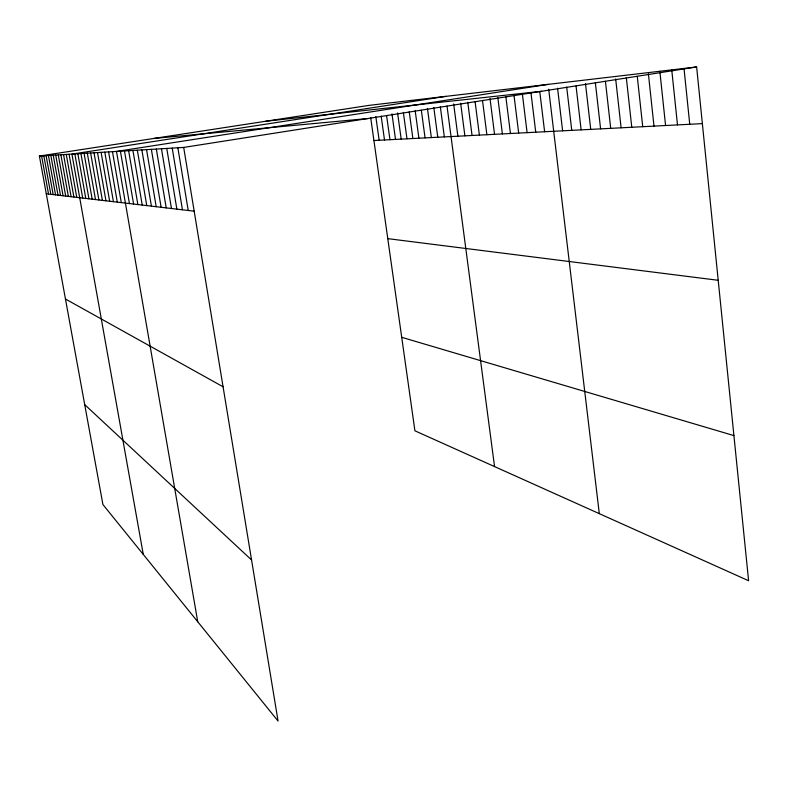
<?xml version="1.0" encoding="UTF-8"?>
<svg xmlns="http://www.w3.org/2000/svg" width="788" height="788" viewBox="0 0 788 788"><rect width="100%" height="100%" fill="white"/><g stroke="black" fill="none" stroke-linecap="round" stroke-linejoin="round"><path stroke-width="1.18" d="M183.693 147.425L278.065 721.05L102.913 504.527L39.4 156.044L183.693 147.425L696.631 66.95L748.6 580.736L414.921 430.809L370.665 117.51M445.742 96.382L71.925 154.103L143.278 554.437M548.113 84.375L116.486 151.434L197.739 621.752M39.4 156.044L368.951 105.385L696.631 66.95M265.792 121.244L541.583 91.28M153.896 138.442L367.819 118.535M373.916 140.53L702.364 123.627M46.275 193.779L194.183 211.174M387.775 238.646L718.213 280.292M401.713 337.313L733.914 435.597M65.453 299.007L223.073 386.78M84.7 404.628L251.569 559.982M53.249 155.216L60.509 195.454M50.816 155.364L58.007 195.158M48.432 155.502L55.564 194.872M46.098 155.64L53.17 194.597M43.823 155.778L50.826 194.321M41.587 155.906L48.531 194.045M66.271 154.438L73.895 197.03M63.552 154.596L71.097 196.704M60.883 154.753L68.359 196.379M58.282 154.911L65.69 196.064M55.731 155.069L63.07 195.759M80.928 153.561L88.936 198.803M77.854 153.749L85.784 198.428M74.85 153.926L82.701 198.064M69.068 154.271L76.761 197.364M94.028 152.783L102.381 200.379M90.63 152.98L98.894 199.965M87.31 153.177L95.496 199.571M84.08 153.374L92.176 199.177M108.586 151.907L117.313 202.132M104.794 152.133L113.423 201.679M101.11 152.36L109.65 201.236M97.525 152.567L105.966 200.802M120.426 151.207L129.439 203.56M112.477 151.68L121.303 202.605M137.329 150.193L146.765 205.599M132.926 150.459L142.244 205.067M128.641 150.715L137.861 204.555M124.474 150.961L133.596 204.053M151.365 149.356L161.126 207.283M146.548 149.641L156.201 206.702M141.87 149.917L151.414 206.141M161.461 148.755L171.459 208.505M156.339 149.06L166.219 207.884M177.861 147.77L188.224 210.475M172.217 148.114L182.452 209.795M166.761 148.439L176.867 209.135M381.165 116.102L384.505 139.988M375.827 116.604L379.156 140.264M397.576 112.93L401.19 139.131M391.971 113.836L395.517 139.427M386.593 115.58L389.961 139.712M409.238 111.778L412.882 138.53M403.348 112.359L406.982 138.836M421.334 110.241L425.067 137.9M415.197 110.842L418.911 138.215M440.344 106.804L444.334 136.905M433.804 107.463L437.773 137.25M427.441 108.409L431.351 137.575M453.661 103.947L457.887 136.216M447.023 106.124L494.549 466.585M467.757 102.233L472.051 135.487M460.645 103.218L464.89 135.851M475.065 101.475L479.38 135.103M490.008 98.47L494.539 134.324M482.532 100.697L486.876 134.718M505.837 96.589L510.437 133.507M497.839 97.633L502.389 133.921M522.316 93.595L527.103 132.65M513.904 94.501L518.671 133.083M530.925 92.492L535.751 132.207M548.684 89.182L599.313 513.668M539.77 91.536L544.616 131.744M557.579 88.207L562.622 130.818M576.048 86.04L581.13 129.872M566.69 87.074L571.753 130.345M585.484 83.646L590.734 129.37M605.43 81.322L610.71 128.346M595.334 82.543L600.594 128.868M615.674 78.928L621.102 127.814M626.322 77.648L631.769 127.262M637.265 76.347L642.732 126.701M659.842 71.265L665.574 125.519M648.396 73.845L653.991 126.119M671.75 69.876L677.483 124.908M684.014 68.438L689.746 124.277"/></g></svg>
